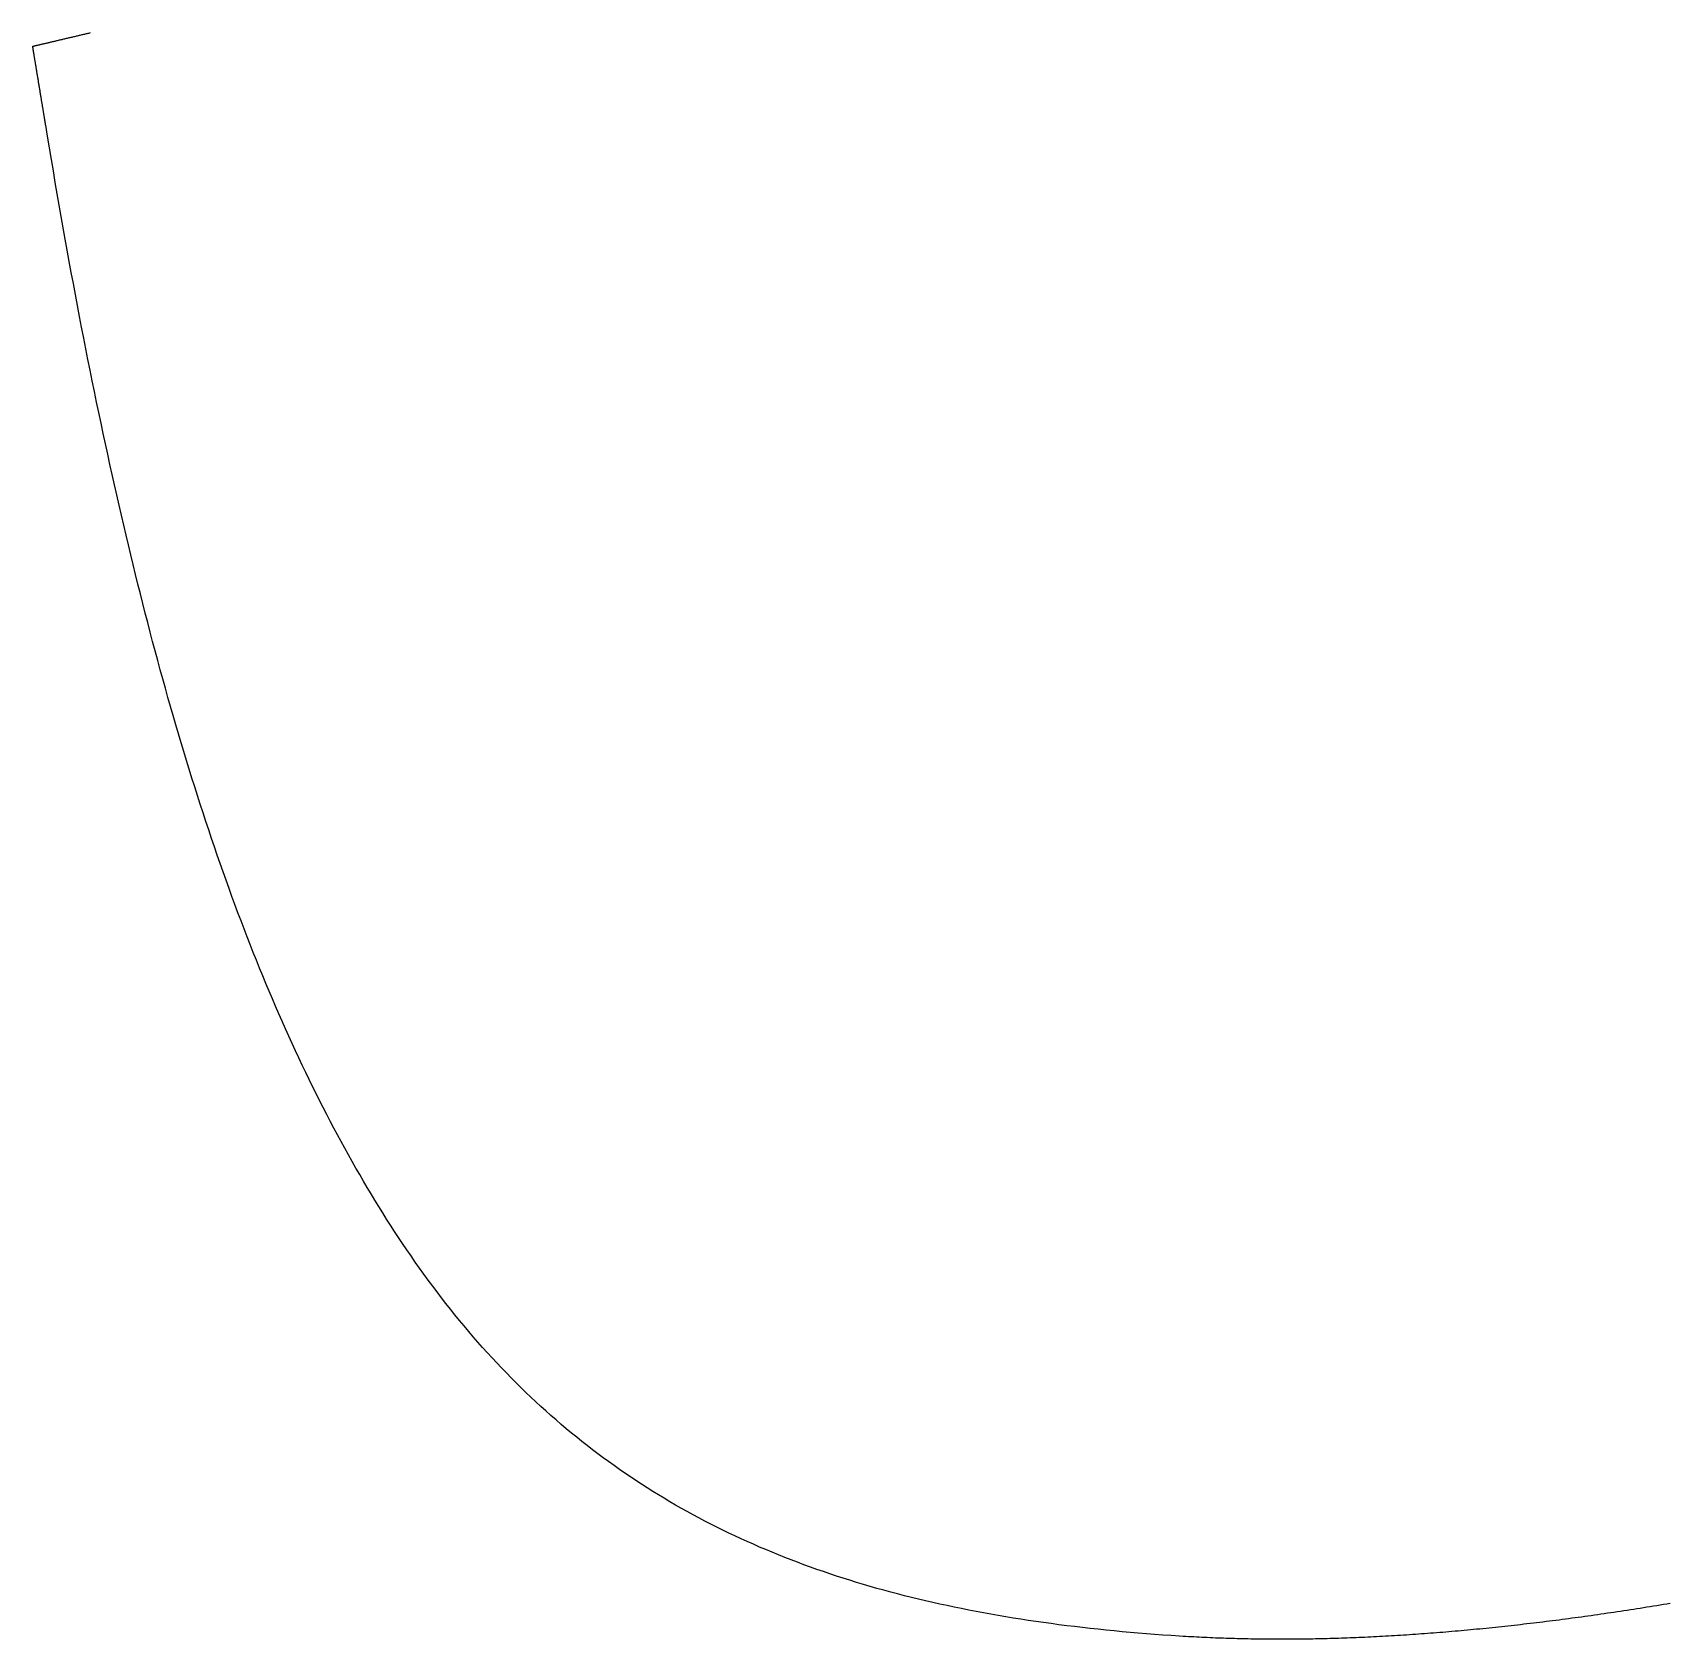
# Model space of a CAD drawing. Extents: x -6.8 to 6.8, y -8.6 to 0.4.
# Drawn here: x 0.488 to 1.956, y -4.081 to -2.639 of the extents above; entities that cross this region are included whole.
import ezdxf

# ---------------------------------------------------------------- set-up
doc = ezdxf.new("R2010")
doc.units = 0
doc.layers.add('4', color=50, linetype='CONTINUOUS')

msp = doc.modelspace()

# ---------------------------------------------------------------- linework, layer by layer
at = {"layer": '4', "color": 2}
msp.add_polyline3d([(1.95836, -4.04871, 0), (1.95536, -4.0492, 0), (1.95236, -4.0497, 0), (1.94937, -4.05019, 0), (1.94638, -4.05068, 0), (1.9434, -4.05116, 0), (1.94042, -4.05164, 0), (1.93745, -4.05212, 0), (1.93448, -4.05259, 0), (1.93151, -4.05305, 0), (1.92854, -4.05352, 0), (1.92558, -4.05398, 0), (1.92263, -4.05444, 0), (1.91968, -4.05489, 0), (1.91673, -4.05534, 0), (1.91378, -4.05578, 0), (1.91084, -4.05622, 0), (1.90791, -4.05666, 0), (1.90497, -4.05709, 0), (1.90204, -4.05752, 0), (1.89912, -4.05795, 0), (1.8962, -4.05837, 0), (1.89328, -4.05879, 0), (1.89036, -4.0592, 0), (1.88745, -4.05962, 0), (1.88455, -4.06002, 0), (1.88164, -4.06042, 0), (1.87874, -4.06082, 0), (1.87585, -4.06122, 0), (1.87296, -4.06161, 0), (1.87007, -4.062, 0), (1.86719, -4.06238, 0), (1.86431, -4.06276, 0), (1.86143, -4.06314, 0), (1.85856, -4.06351, 0), (1.85569, -4.06388, 0), (1.85281, -4.06424, 0), (1.84992, -4.06461, 0), (1.84703, -4.06497, 0), (1.84415, -4.06532, 0), (1.84127, -4.06568, 0), (1.8384, -4.06602, 0), (1.83553, -4.06637, 0), (1.83266, -4.06671, 0), (1.8298, -4.06704, 0), (1.82694, -4.06738, 0), (1.82409, -4.0677, 0), (1.82124, -4.06803, 0), (1.8184, -4.06835, 0), (1.81556, -4.06866, 0), (1.81272, -4.06897, 0), (1.80989, -4.06928, 0), (1.80706, -4.06959, 0), (1.80424, -4.06989, 0), (1.80142, -4.07018, 0), (1.79861, -4.07047, 0), (1.7958, -4.07076, 0), (1.79299, -4.07104, 0), (1.79019, -4.07132, 0), (1.78739, -4.0716, 0), (1.7846, -4.07187, 0), (1.78181, -4.07214, 0), (1.77902, -4.0724, 0), (1.77624, -4.07266, 0), (1.77347, -4.07292, 0), (1.7707, -4.07317, 0), (1.76793, -4.07341, 0), (1.76516, -4.07366, 0), (1.7624, -4.0739, 0), (1.75965, -4.07413, 0), (1.7569, -4.07436, 0), (1.75415, -4.07459, 0), (1.75141, -4.07481, 0), (1.74867, -4.07503, 0), (1.74593, -4.07525, 0), (1.7432, -4.07546, 0), (1.74048, -4.07566, 0), (1.73776, -4.07587, 0), (1.73504, -4.07606, 0), (1.73233, -4.07626, 0), (1.72962, -4.07645, 0), (1.72691, -4.07664, 0), (1.72421, -4.07682, 0), (1.72151, -4.077, 0), (1.71882, -4.07717, 0), (1.71613, -4.07734, 0), (1.71345, -4.07751, 0), (1.71077, -4.07767, 0), (1.70809, -4.07783, 0), (1.70542, -4.07798, 0), (1.70275, -4.07813, 0), (1.70009, -4.07828, 0), (1.69743, -4.07842, 0), (1.69477, -4.07856, 0), (1.69212, -4.07869, 0), (1.68947, -4.07882, 0), (1.68683, -4.07895, 0), (1.68419, -4.07907, 0), (1.68155, -4.07919, 0), (1.67892, -4.0793, 0), (1.67629, -4.07941, 0), (1.67367, -4.07951, 0), (1.67105, -4.07961, 0), (1.66844, -4.07971, 0), (1.66582, -4.0798, 0), (1.66322, -4.07989, 0), (1.66061, -4.07998, 0), (1.65802, -4.08006, 0), (1.65542, -4.08014, 0), (1.65283, -4.08021, 0), (1.65024, -4.08028, 0), (1.64766, -4.08034, 0), (1.64508, -4.0804, 0), (1.64251, -4.08046, 0), (1.63994, -4.08051, 0), (1.63737, -4.08056, 0), (1.63481, -4.0806, 0), (1.63225, -4.08064, 0), (1.62969, -4.08068, 0), (1.62714, -4.08071, 0), (1.6246, -4.08074, 0), (1.62205, -4.08076, 0), (1.61952, -4.08078, 0), (1.61698, -4.0808, 0), (1.61445, -4.08081, 0), (1.61192, -4.08081, 0), (1.6094, -4.08082, 0), (1.60688, -4.08082, 0), (1.60437, -4.08081, 0), (1.60186, -4.0808, 0), (1.59935, -4.08079, 0), (1.59685, -4.08077, 0), (1.59435, -4.08075, 0), (1.59185, -4.08072, 0), (1.58936, -4.0807, 0), (1.58687, -4.08066, 0), (1.58439, -4.08062, 0), (1.58191, -4.08058, 0), (1.57944, -4.08054, 0), (1.57696, -4.08049, 0), (1.5745, -4.08043, 0), (1.57203, -4.08037, 0), (1.56957, -4.08031, 0), (1.56712, -4.08024, 0), (1.56467, -4.08017, 0), (1.56222, -4.0801, 0), (1.55977, -4.08002, 0), (1.55733, -4.07994, 0), (1.5549, -4.07985, 0), (1.55246, -4.07976, 0), (1.55003, -4.07966, 0), (1.54761, -4.07956, 0), (1.54519, -4.07946, 0), (1.54277, -4.07935, 0), (1.54036, -4.07924, 0), (1.53795, -4.07912, 0), (1.53554, -4.079, 0), (1.53314, -4.07888, 0), (1.53074, -4.07875, 0), (1.52835, -4.07862, 0), (1.52596, -4.07848, 0), (1.52357, -4.07834, 0), (1.52119, -4.0782, 0), (1.5177, -4.07798, 0), (1.51025, -4.07749, 0), (1.50283, -4.07697, 0), (1.49545, -4.07643, 0), (1.48811, -4.07586, 0), (1.48079, -4.07526, 0), (1.47352, -4.07463, 0), (1.46628, -4.07398, 0), (1.45907, -4.0733, 0), (1.4519, -4.07258, 0), (1.44476, -4.07184, 0), (1.43766, -4.07107, 0), (1.43059, -4.07027, 0), (1.42356, -4.06945, 0), (1.41656, -4.06859, 0), (1.40959, -4.0677, 0), (1.40266, -4.06678, 0), (1.39576, -4.06583, 0), (1.38889, -4.06485, 0), (1.38206, -4.06384, 0), (1.37526, -4.0628, 0), (1.3685, -4.06172, 0), (1.36177, -4.06062, 0), (1.35507, -4.05948, 0), (1.34841, -4.05831, 0), (1.34177, -4.05711, 0), (1.33517, -4.05588, 0), (1.32861, -4.05462, 0), (1.32207, -4.05332, 0), (1.31557, -4.05199, 0), (1.3091, -4.05062, 0), (1.30267, -4.04922, 0), (1.29626, -4.04779, 0), (1.28989, -4.04632, 0), (1.28355, -4.04482, 0), (1.27724, -4.04329, 0), (1.27097, -4.04172, 0), (1.26472, -4.04012, 0), (1.25851, -4.03848, 0), (1.25233, -4.0368, 0), (1.24618, -4.03509, 0), (1.24006, -4.03335, 0), (1.23398, -4.03157, 0), (1.22792, -4.02975, 0), (1.2219, -4.02789, 0), (1.2159, -4.026, 0), (1.20994, -4.02408, 0), (1.20401, -4.02211, 0), (1.19811, -4.02011, 0), (1.19224, -4.01807, 0), (1.1864, -4.01599, 0), (1.18059, -4.01388, 0), (1.17481, -4.01173, 0), (1.16906, -4.00954, 0), (1.16334, -4.00731, 0), (1.15765, -4.00504, 0), (1.15199, -4.00273, 0), (1.14636, -4.00038, 0), (1.14076, -3.998, 0), (1.13519, -3.99557, 0), (1.12965, -3.9931, 0), (1.12413, -3.9906, 0), (1.11865, -3.98805, 0), (1.1132, -3.98547, 0), (1.10777, -3.98284, 0), (1.10238, -3.98017, 0), (1.09701, -3.97746, 0), (1.09167, -3.97471, 0), (1.08636, -3.97192, 0), (1.08108, -3.96908, 0), (1.07583, -3.96621, 0), (1.07061, -3.96329, 0), (1.06541, -3.96033, 0), (1.06024, -3.95732, 0), (1.0551, -3.95427, 0), (1.04999, -3.95118, 0), (1.04491, -3.94805, 0), (1.03985, -3.94487, 0), (1.03483, -3.94165, 0), (1.02983, -3.93839, 0), (1.02485, -3.93508, 0), (1.01991, -3.93172, 0), (1.01499, -3.92832, 0), (1.0101, -3.92488, 0), (1.00523, -3.92139, 0), (1.00039, -3.91786, 0), (0.995584, -3.91428, 0), (0.9908, -3.91065, 0), (0.986043, -3.90698, 0), (0.981312, -3.90326, 0), (0.976608, -3.8995, 0), (0.97193, -3.89569, 0), (0.967278, -3.89183, 0), (0.962653, -3.88792, 0), (0.958053, -3.88397, 0), (0.95348, -3.87997, 0), (0.948932, -3.87592, 0), (0.94441, -3.87183, 0), (0.939914, -3.86768, 0), (0.935443, -3.86349, 0), (0.930997, -3.85925, 0), (0.926577, -3.85496, 0), (0.922183, -3.85062, 0), (0.917813, -3.84623, 0), (0.913468, -3.8418, 0), (0.909149, -3.83731, 0), (0.904854, -3.83277, 0), (0.900584, -3.82818, 0), (0.896338, -3.82354, 0), (0.892117, -3.81886, 0), (0.887921, -3.81412, 0), (0.883748, -3.80932, 0), (0.8796, -3.80448, 0), (0.875477, -3.79959, 0), (0.871377, -3.79464, 0), (0.867301, -3.78965, 0), (0.863249, -3.7846, 0), (0.859221, -3.77949, 0), (0.855216, -3.77434, 0), (0.851235, -3.76913, 0), (0.847277, -3.76387, 0), (0.843342, -3.75856, 0), (0.839431, -3.75319, 0), (0.835543, -3.74777, 0), (0.831678, -3.74229, 0), (0.827836, -3.73676, 0), (0.824017, -3.73118, 0), (0.820242, -3.72558, 0), (0.816638, -3.72015, 0), (0.813056, -3.71469, 0), (0.809496, -3.70918, 0), (0.805956, -3.70364, 0), (0.802438, -3.69806, 0), (0.798942, -3.69245, 0), (0.795466, -3.68679, 0), (0.792011, -3.6811, 0), (0.788577, -3.67536, 0), (0.785164, -3.66959, 0), (0.781771, -3.66378, 0), (0.778399, -3.65794, 0), (0.775048, -3.65205, 0), (0.771716, -3.64612, 0), (0.768405, -3.64016, 0), (0.765114, -3.63416, 0), (0.761843, -3.62811, 0), (0.758592, -3.62203, 0), (0.755361, -3.61592, 0), (0.752149, -3.60976, 0), (0.748957, -3.60356, 0), (0.745784, -3.59733, 0), (0.742631, -3.59105, 0), (0.739497, -3.58474, 0), (0.736382, -3.57839, 0), (0.733286, -3.572, 0), (0.730209, -3.56557, 0), (0.72715, -3.5591, 0), (0.724111, -3.55259, 0), (0.72109, -3.54604, 0), (0.718088, -3.53946, 0), (0.715104, -3.53283, 0), (0.712138, -3.52617, 0), (0.70919, -3.51946, 0), (0.706261, -3.51272, 0), (0.703349, -3.50594, 0), (0.700456, -3.49912, 0), (0.69758, -3.49226, 0), (0.694721, -3.48536, 0), (0.691881, -3.47842, 0), (0.689057, -3.47145, 0), (0.686251, -3.46443, 0), (0.683463, -3.45737, 0), (0.680691, -3.45028, 0), (0.677936, -3.44314, 0), (0.675199, -3.43597, 0), (0.672478, -3.42875, 0), (0.669773, -3.4215, 0), (0.667086, -3.41421, 0), (0.664414, -3.40687, 0), (0.661759, -3.3995, 0), (0.659121, -3.39209, 0), (0.656498, -3.38464, 0), (0.653892, -3.37715, 0), (0.651301, -3.36962, 0), (0.648727, -3.36204, 0), (0.646168, -3.35443, 0), (0.643624, -3.34678, 0), (0.641096, -3.3391, 0), (0.638584, -3.33137, 0), (0.636087, -3.3236, 0), (0.633605, -3.31579, 0), (0.631138, -3.30794, 0), (0.628686, -3.30005, 0), (0.626249, -3.29212, 0), (0.623827, -3.28415, 0), (0.621419, -3.27614, 0), (0.619026, -3.26809, 0), (0.616648, -3.26001, 0), (0.614283, -3.25188, 0), (0.611933, -3.24371, 0), (0.609597, -3.2355, 0), (0.607275, -3.22725, 0), (0.604967, -3.21896, 0), (0.602673, -3.21063, 0), (0.600393, -3.20226, 0), (0.598126, -3.19385, 0), (0.595872, -3.1854, 0), (0.593632, -3.17691, 0), (0.591406, -3.16838, 0), (0.589192, -3.15981, 0), (0.586991, -3.1512, 0), (0.584804, -3.14255, 0), (0.582629, -3.13386, 0), (0.580467, -3.12512, 0), (0.578318, -3.11635, 0), (0.576181, -3.10754, 0), (0.574056, -3.09868, 0), (0.571944, -3.08979, 0), (0.569844, -3.08085, 0), (0.567756, -3.07188, 0), (0.56568, -3.06286, 0), (0.563616, -3.0538, 0), (0.561564, -3.04471, 0), (0.559524, -3.03557, 0), (0.557495, -3.02639, 0), (0.555477, -3.01717, 0), (0.553471, -3.00791, 0), (0.551476, -2.99861, 0), (0.549492, -2.98926, 0), (0.547519, -2.97988, 0), (0.545558, -2.97046, 0), (0.543607, -2.96099, 0), (0.541666, -2.95149, 0), (0.539737, -2.94194, 0), (0.537817, -2.93235, 0), (0.535908, -2.92272, 0), (0.53401, -2.91305, 0), (0.532122, -2.90334, 0), (0.530243, -2.89359, 0), (0.528375, -2.8838, 0), (0.526516, -2.87396, 0), (0.524668, -2.86409, 0), (0.522829, -2.85417, 0), (0.520999, -2.84422, 0), (0.519179, -2.83422, 0), (0.517368, -2.82418, 0), (0.515567, -2.8141, 0), (0.513774, -2.80397, 0), (0.511991, -2.79381, 0), (0.510216, -2.7836, 0), (0.50845, -2.77336, 0), (0.506693, -2.76307, 0), (0.504945, -2.75274, 0), (0.503205, -2.74237, 0), (0.501473, -2.73196, 0), (0.49981, -2.72187, 0), (0.499808, -2.72186, 0), (0.499801, -2.72182, 0), (0.49979, -2.72175, 0), (0.499776, -2.72166, 0), (0.499757, -2.72155, 0), (0.499734, -2.72141, 0), (0.499707, -2.72124, 0), (0.499676, -2.72106, 0), (0.499642, -2.72085, 0), (0.499604, -2.72062, 0), (0.499562, -2.72036, 0), (0.499516, -2.72009, 0), (0.499467, -2.71979, 0), (0.499415, -2.71947, 0), (0.499359, -2.71913, 0), (0.4993, -2.71878, 0), (0.499238, -2.7184, 0), (0.499173, -2.718, 0), (0.499104, -2.71759, 0), (0.499033, -2.71715, 0), (0.498958, -2.7167, 0), (0.498881, -2.71623, 0), (0.498801, -2.71574, 0), (0.498718, -2.71524, 0), (0.498632, -2.71472, 0), (0.498544, -2.71418, 0), (0.498453, -2.71363, 0), (0.498359, -2.71306, 0), (0.498264, -2.71248, 0), (0.498166, -2.71189, 0), (0.498065, -2.71128, 0), (0.497963, -2.71065, 0), (0.497858, -2.71002, 0), (0.497751, -2.70937, 0), (0.497642, -2.70871, 0), (0.497531, -2.70804, 0), (0.497419, -2.70735, 0), (0.497304, -2.70666, 0), (0.497188, -2.70595, 0), (0.49707, -2.70524, 0), (0.496951, -2.70451, 0), (0.49683, -2.70378, 0), (0.496707, -2.70303, 0), (0.496583, -2.70228, 0), (0.496458, -2.70152, 0), (0.496332, -2.70075, 0), (0.496204, -2.69998, 0), (0.496075, -2.6992, 0), (0.495946, -2.69841, 0), (0.495815, -2.69761, 0), (0.495683, -2.69681, 0), (0.49555, -2.69601, 0), (0.495417, -2.6952, 0), (0.495283, -2.69439, 0), (0.495148, -2.69357, 0), (0.495013, -2.69275, 0), (0.494877, -2.69192, 0), (0.494741, -2.69109, 0), (0.494604, -2.69026, 0), (0.494467, -2.68943, 0), (0.49433, -2.6886, 0), (0.494193, -2.68777, 0), (0.494055, -2.68693, 0), (0.493918, -2.6861, 0), (0.49378, -2.68526, 0), (0.493643, -2.68443, 0), (0.493506, -2.6836, 0), (0.493369, -2.68276, 0), (0.493232, -2.68193, 0), (0.493096, -2.68111, 0), (0.49296, -2.68028, 0), (0.492825, -2.67946, 0), (0.49269, -2.67864, 0), (0.492556, -2.67783, 0), (0.492422, -2.67702, 0), (0.49229, -2.67621, 0), (0.492158, -2.67541, 0), (0.492027, -2.67462, 0), (0.491897, -2.67383, 0), (0.491769, -2.67305, 0), (0.491641, -2.67227, 0), (0.491514, -2.67151, 0), (0.491389, -2.67075, 0), (0.491265, -2.66999, 0), (0.491143, -2.66925, 0), (0.491022, -2.66851, 0), (0.490902, -2.66779, 0), (0.490784, -2.66707, 0), (0.490668, -2.66637, 0), (0.490554, -2.66567, 0), (0.490441, -2.66499, 0), (0.49033, -2.66432, 0), (0.490221, -2.66365, 0), (0.490114, -2.66301, 0), (0.49001, -2.66237, 0), (0.489907, -2.66175, 0), (0.489807, -2.66114, 0), (0.489708, -2.66054, 0), (0.489613, -2.65996, 0), (0.489519, -2.65939, 0), (0.489428, -2.65884, 0), (0.48934, -2.6583, 0), (0.489254, -2.65778, 0), (0.489171, -2.65728, 0), (0.489091, -2.65679, 0), (0.489013, -2.65632, 0), (0.488939, -2.65587, 0), (0.488867, -2.65543, 0), (0.488799, -2.65502, 0), (0.488733, -2.65462, 0), (0.488671, -2.65424, 0), (0.488612, -2.65388, 0), (0.488556, -2.65354, 0), (0.488504, -2.65323, 0), (0.488455, -2.65293, 0), (0.488409, -2.65265, 0), (0.488367, -2.6524, 0), (0.488329, -2.65217, 0), (0.488295, -2.65196, 0), (0.488264, -2.65177, 0), (0.488237, -2.65161, 0), (0.488214, -2.65147, 0), (0.488195, -2.65135, 0), (0.48818, -2.65126, 0), (0.488169, -2.65119, 0), (0.488162, -2.65115, 0), (0.48816, -2.65114, 0), (0.488172, -2.65114, 0), (0.488209, -2.65113, 0), (0.488271, -2.65111, 0), (0.488358, -2.65109, 0), (0.488469, -2.65107, 0), (0.488605, -2.65104, 0), (0.488764, -2.651, 0), (0.488946, -2.65096, 0), (0.489151, -2.65091, 0), (0.489378, -2.65085, 0), (0.489627, -2.65079, 0), (0.489898, -2.65073, 0), (0.49019, -2.65066, 0), (0.490503, -2.65059, 0), (0.490835, -2.65051, 0), (0.491188, -2.65043, 0), (0.49156, -2.65034, 0), (0.491951, -2.65025, 0), (0.492361, -2.65015, 0), (0.49279, -2.65005, 0), (0.493236, -2.64995, 0), (0.493699, -2.64984, 0), (0.494179, -2.64972, 0), (0.494676, -2.64961, 0), (0.49519, -2.64949, 0), (0.495719, -2.64936, 0), (0.496263, -2.64923, 0), (0.496823, -2.6491, 0), (0.497397, -2.64897, 0), (0.497985, -2.64883, 0), (0.498587, -2.64869, 0), (0.499202, -2.64854, 0), (0.49983, -2.64839, 0), (0.500471, -2.64824, 0), (0.501124, -2.64809, 0), (0.501788, -2.64793, 0), (0.502464, -2.64777, 0), (0.50315, -2.64761, 0), (0.503848, -2.64745, 0), (0.504555, -2.64728, 0), (0.505272, -2.64711, 0), (0.505998, -2.64694, 0), (0.506733, -2.64677, 0), (0.507476, -2.64659, 0), (0.508227, -2.64642, 0), (0.508986, -2.64624, 0), (0.509753, -2.64606, 0), (0.510526, -2.64588, 0), (0.511305, -2.64569, 0), (0.51209, -2.64551, 0), (0.512881, -2.64532, 0), (0.513677, -2.64514, 0), (0.514478, -2.64495, 0), (0.515283, -2.64476, 0), (0.516093, -2.64457, 0), (0.516905, -2.64438, 0), (0.517721, -2.64418, 0), (0.518539, -2.64399, 0), (0.51936, -2.6438, 0), (0.520183, -2.6436, 0), (0.521007, -2.64341, 0), (0.521832, -2.64322, 0), (0.522658, -2.64302, 0), (0.523484, -2.64283, 0), (0.52431, -2.64263, 0), (0.525135, -2.64244, 0), (0.525959, -2.64225, 0), (0.526782, -2.64205, 0), (0.527603, -2.64186, 0), (0.528422, -2.64167, 0), (0.529238, -2.64147, 0), (0.530052, -2.64128, 0), (0.530862, -2.64109, 0), (0.531668, -2.6409, 0), (0.532469, -2.64071, 0), (0.533266, -2.64053, 0), (0.534058, -2.64034, 0), (0.534845, -2.64015, 0), (0.535626, -2.63997, 0), (0.5364, -2.63979, 0), (0.537168, -2.63961, 0), (0.537928, -2.63943, 0), (0.538681, -2.63925, 0), (0.539426, -2.63908, 0), (0.540163, -2.6389, 0)], dxfattribs=at)

doc.saveas('drawing.dxf')
